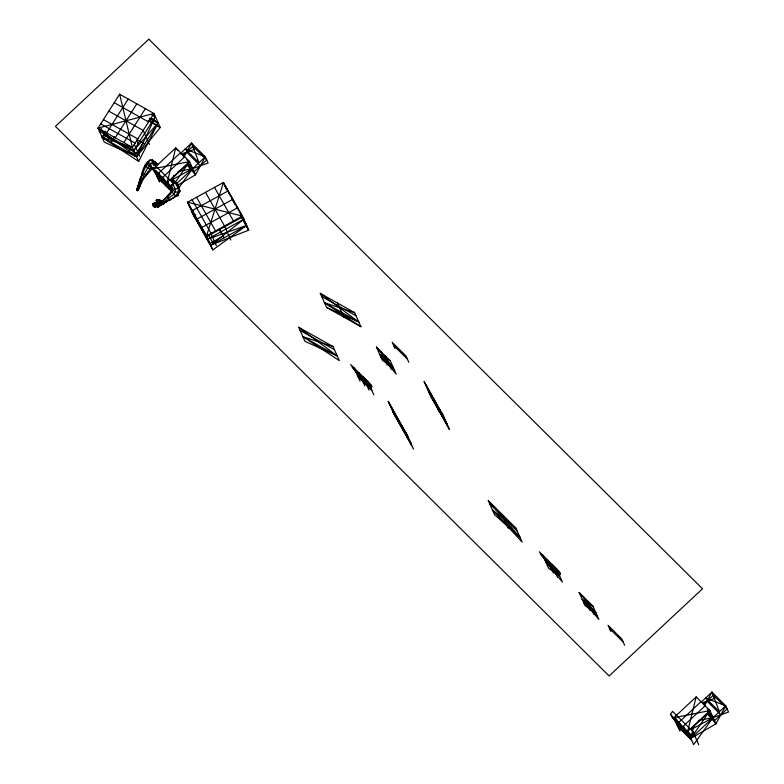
<?xml version="1.0" encoding="UTF-8"?>
<svg xmlns="http://www.w3.org/2000/svg" width="784" height="784" viewBox="0 0 784 784"><rect width="100%" height="100%" fill="white"/><g stroke="black" fill="none" stroke-linecap="round" stroke-linejoin="round"><path stroke-width="1.18" d="M153.546 161.416L152.302 159.848L154.262 162.063L152.919 164.052L156.477 163.356L149.999 160.044C143.384 168.462 140.552 179.164 137.425 189.326L138.111 190.179L137.631 189.522C142.12 180.065 140.209 166.62 149.999 160.044L152.302 159.848L157.858 164.179L156.114 166.659M156.251 200.126L156.986 200.988L156.251 200.126C158.721 202.184 164.679 204.252 167.198 201.194L157.79 207.221L157.104 206.466L158.241 205.134M145.579 175.704C145.02 173.431 134.632 198.47 139.591 186.357L138.817 185.779L140.15 180.095L139.513 183.936L140.297 184.603L144.295 174.087L147.588 168.021L148.813 166.473L151.596 165.943M139.062 187.004L139.826 185.083L138.895 188.601L139.826 185.083L142.286 180.8C138.974 177.282 141.306 181.094 139.709 183.427C141.404 185.857 138.141 183.074 139.964 181.79L141.336 181.868L137.739 190.777L136.896 189.689L140.032 179.144L142.453 174.166M139.591 186.357L140.169 185.318L138.895 188.601M163.552 203.644L162.308 203.37L164.081 202.889L163.552 203.644L162.651 202.429L159.652 201.341L159.475 199.871L156.339 200.528L156.633 199.822L162.455 200.841L164.307 203.115L158.652 205.183L156.996 203.487L153.076 205.996L154.046 206.702L157.839 204.653L164.032 202.968L177.174 195.912L180.016 191.198L178.487 185.837L174.959 182.603L172.176 181.888L173.489 179.703L174.077 180.83L172.833 183.819L175.332 189.434L175.234 191.776L173.744 194.422L161.965 202.948L153.409 204.928L152.988 204.016L159.652 201.341L163.16 201.88L163.827 202.635C161.073 203.125 149.587 210.886 157.584 204.203C172.803 200.969 158.819 204.31 155.457 207.231L154.909 206.623L158.309 204.634M147.402 161.827L147.176 163.925L148.813 166.473L152.625 168.09L149.685 166.081L148.49 162.788L151.812 163.738M138.2 189.944L140.022 185.828L138.876 185.759L140.15 180.095L140.032 182.456L140.424 181.496M140.081 180.349C140.542 176.87 138.915 183.27 140.081 180.349L139.728 180.957L140.032 179.144L137.631 189.522L138.915 186.778M140.15 180.095L138.209 187.788M139.346 184.152C142.453 171.52 133.672 199.744 138.856 187.141M139.258 184.309L139.748 181.055M139.346 183.76L139.836 181.486M171.549 181.682L172.47 177.547M691.968 730.668L692.889 726.533M141.336 181.868L140.297 184.603L140.532 183.054L138.846 185.416L137.631 189.522L137.18 188.728L140.542 179.526L140.209 180.173L140.032 179.144L140.542 179.526M158.633 172.754L156.584 175.743L170.383 189.444L171.196 186.141M172.274 181.751L173.872 175.283M679.052 721.75L676.994 724.73L690.802 738.43L715.9 723.848L709.971 710.578L696.163 696.878L687.637 731.384L688.705 733.755M700.886 702.425L711.95 692.096L725.749 705.796L690.802 738.43L693.781 726.347M369.019 390.079L363.09 376.82L371.312 384.983L371.861 386.835L370.019 386.296L356.21 372.596L350.722 364.55L367.921 381.622L368.97 383.954M557.62 577.289L551.691 564.029L559.913 572.193L560.472 574.045L558.62 573.506L544.811 559.805L539.323 551.76L556.522 568.831L557.571 571.164M177.458 183.681L180.016 191.198L178.154 192.354L175.234 191.776L172.578 190.051L171.137 186.465L172.519 188.748L175.332 189.434L177.978 187.817L174.077 180.83L177.458 183.681L178.487 185.837L178.154 192.354C173.205 201.008 162.004 202.066 153.987 206.653L153.448 205.859L157.172 203.722L162.651 202.429L158.417 201.978C157.692 203.144 152.223 205.878 152.792 203.703L158.721 201.027M137.327 188.964L138.023 189.787L139.63 185.916M137.759 189.316L138.876 185.759M156.633 199.822L156.535 200.851L159.25 201.537L159.779 200.714L163.16 201.88L164.032 202.968L163.101 202.899L162.455 200.841L159.603 200.077L156.339 200.528M241.472 216.021L246.617 225.469L212.836 249.89L206.564 235.847L223.469 182.456L242.432 216.11L248.714 230.153L210.749 245.206L193.873 216.237L187.592 202.194L223.469 182.456L226.723 189.738M138.503 188.336L139.209 185.181M172.431 182.848L173.489 179.703L174.901 182.995L173.019 183.593M137.082 189.777L137.347 190.512L138.543 186.69M138.376 188.621L139.542 185.602L138.709 185.387L139.297 186.131M137.739 190.777L139.601 186.259L138.846 185.416M139.513 183.936L140.179 183.613L140.365 184.358M152.968 167.786L141.933 180.467L139.905 184.338L140.532 183.054M139.581 185.524L138.552 188.18L139.072 188.229L138.278 187.944M140.806 182.368L141.081 181.692L139.905 184.338L140.179 183.613M156.829 200.145L156.535 200.851L159.603 200.077M156.8 201.096L159.779 200.714M137.18 188.728L138.19 189.424L139.621 186.024L138.151 189.581L137.396 188.738M138.19 189.424L139.621 186.024M138.944 188.444L140.14 185.602L139.709 185.308M137.082 189.865L138.386 186.798M151.312 118.129L158.162 122.833L138.67 161.435L102.214 137.474L105.183 131.134M161.984 176.782L159.368 181.986L153.576 169.03L150.048 165.355L152.106 162.386L173.774 183.897L170.638 185.788L153.399 168.756L154.487 171.059M680.835 728.895L679.787 730.972L673.995 718.017L670.467 714.342L672.525 711.372L694.193 732.883L691.057 734.784L673.877 717.732L709.971 710.578L690.802 738.43M138.111 190.179L137.425 189.326M183.868 157.143L191.531 143.109L205.33 156.81L208.123 163.052L192.688 168.609L177.88 171.539M180.467 153.439L191.531 143.109L199.009 162.709L185.21 149.009L205.33 156.81L195.481 174.852L177.703 185.191M704.287 706.129L711.95 692.096L714.734 698.338L702.611 702.709M725.749 705.796L715.9 723.848L707.599 713.871L713.107 717.605L728.542 712.039L725.749 705.796L705.629 698.005L719.428 711.705L711.95 692.096M140.209 180.173L140.15 179.232M158.848 201.233L158.26 201.743M149.754 118.119L158.162 122.833L136.573 156.751L98.029 128.115L119.609 94.198L153.978 113.474L160.25 127.518L136.573 156.751L104.311 142.159L98.029 128.115L153.978 113.474L132.388 147.392L138.67 161.435M149.558 118.943L158.162 122.833L133.78 150.508L99.421 131.232L100.695 129.242M152.341 114.895L155.369 116.591L136.573 156.751L102.214 137.474L105.771 131.879M106.614 132.937L128.204 99.019M103.929 138.435L106.634 134.201M110.985 142.394L114.552 136.798M115.209 137.749L136.788 103.831M123.794 142.57L145.383 108.653M128.174 152.037L131.732 146.441M133.78 150.508L155.369 116.591L151.988 115.199M134.858 155.791L142.953 143.07M159.093 200.449L159.475 199.871M146.882 173.734L148.186 171.823M152.988 204.016L153.409 204.928L152.988 204.016L162.651 202.429M172.47 188.229L170.383 189.444L171.755 187.454M175.175 182.476L189.552 161.592L175.743 147.892L153.399 168.756L158.27 173.519L162.239 182.309M142.218 172.941L146 174.822L149.969 169.138L152.998 167.404M178.056 188.915L192.688 168.609L187.503 162.268M707.923 711.255L713.107 717.605L693.595 744.673L687.637 731.384L709.971 710.578L707.168 708.824M164.307 203.115L157.388 207.074L159.025 204.82M99.421 131.232L101.704 128.635M170.148 199.224L170.177 200.204L169.354 199.94L167.286 195.951L171.823 190.835L171.716 188.199M137.543 189.463L137.994 189.63M168.56 195.637L170.089 194.04M682.658 731.305L678.689 722.505L673.819 717.752L696.163 696.878M162.651 203.791L161.965 202.948L162.651 203.791L159.368 205.192L157.849 206.986L159.956 205.065L154.967 207.025L158.858 204.771M158.27 173.519L180.575 152.684L181.31 154.321M159.152 173.342L156.584 175.743L160.024 175.057M182.652 155.82L192.923 146.226L206.721 159.926L194.089 171.735L187.18 164.885L192.688 168.609L171.48 180.124M184.72 156.8L162.406 177.625L166.365 186.455M161.406 180.536L164.013 178.105M166.414 183.838L168.158 182.221M173.362 177.36L187.856 163.817L192.688 168.609M170.383 189.444L172.166 187.778M176.625 183.613L205.33 156.81M367.921 381.622L373.85 394.881M556.522 568.831L562.451 582.091L545.86 562.148L559.668 575.848L548.653 568.39L542.724 555.131L543.773 557.463M678.689 722.505L700.994 701.68M679.571 722.329L676.994 724.73L680.443 724.053M703.865 704.071L713.342 695.222L727.14 708.922L714.498 720.721L707.599 713.871M705.139 705.786L682.825 726.611L686.774 735.451M681.825 729.522L684.432 727.101M686.833 732.824L688.568 731.207M692.047 727.964L708.275 712.803L707.54 711.166M157.653 206.672L159.779 204.791C156.094 206.78 157.378 208.387 159.956 205.065M193.873 216.237L195.755 214.875M156.173 206.182L157.849 205.065M172.833 183.819L174.959 182.603M153.733 206.3L157.486 204.212L157.839 204.653L153.733 206.3C154.428 207.309 152.331 204.163 154.046 206.702M192.335 210.602L228.213 190.875M193.579 210.563L191.786 211.553L212.836 249.89M197.078 219.02L232.956 199.283L234.347 202.399L224.861 185.573L230.594 196.078M201.821 227.429L237.689 207.701M234.935 203.458L243.834 219.236L210.749 245.206L191.786 211.553L206.564 235.847L242.432 216.11L187.592 202.194L210.749 245.206L246.617 225.469L241.982 217.237L206.104 236.974M188.993 205.31L207.956 238.963L243.834 219.236L241.962 216.07M209.798 243.52L223.254 236.121M691.9 729.11L713.107 717.605L708.275 712.803M155.457 207.231L154.762 206.388L157.702 204.967M140.571 183.887L139.709 183.427M154.105 165.395L157.858 164.179L155.291 165.13L154.262 162.063M153.203 162.288L155.105 161.494L156.212 164.434L154.889 165.012L153.88 162.317M156.78 203.164L156.428 202.586L152.488 204.144M181.094 154.115L194.324 149.352L191.531 143.109M207.956 238.963L246.617 225.469L241.198 216.159M157.486 204.212L157.025 203.487L152.684 204.457L153.419 204.849L157.133 203.713L157.76 204.595M153.439 168.717L189.552 161.592L195.481 174.852L187.18 164.885M698.299 720.525L713.107 717.605M151.292 169.138L147.588 168.021L145.03 165.316M177.174 195.912L175.851 195.912L173.744 194.422L171.823 190.835M154.762 206.702L155.477 206.986M157.006 200.596L156.447 200.439L159.515 201.125M153.076 205.996L153.693 206.114M127.988 151.929L135.181 153.635M159.368 205.192L160.024 205.359M170.638 185.788L171.186 187.641L169.334 187.102L155.536 173.401L150.048 165.355M691.057 734.784L691.606 736.627L689.753 736.088L675.955 722.387L670.467 714.342M102.214 137.474L132.388 147.392L119.609 94.198M360.934 326.712L324.478 302.751L354.652 312.669L360.934 326.712L326.575 307.436L320.293 293.392L354.652 312.669M302.889 336.669L333.063 346.587L339.345 360.63L302.889 336.669L337.257 355.946L298.704 327.31L304.986 341.354L337.257 355.946M157.3 206.78L157.849 206.986M326.575 307.436L358.837 322.028L320.293 293.392M148.127 120.707L160.25 127.518L149.117 120.197M114.219 102.675L148.578 121.951M108.819 111.152L143.178 130.428L149.46 144.472M103.419 119.629L137.788 138.915M137.22 139.856L144.668 144.031M100.724 123.872L135.083 143.149M98.029 128.115L132.388 147.392M103.831 134.926L138.19 154.213M321.685 296.509L356.044 315.795M324.478 302.751L358.837 322.028M298.704 327.31L333.063 346.587M300.105 330.427L334.464 349.713M186.749 159.838L189.552 161.592L167.198 182.456L168.286 184.759M379.564 354.113L390.226 360.787L396.155 374.046L379.564 354.113L393.372 367.814L382.357 360.346L376.428 347.087L390.226 360.787M582.267 599.476L592.929 606.15L598.858 619.419L582.267 599.476L596.065 613.176L585.06 605.718L579.131 592.459L592.929 606.15M154.762 206.388L155.33 206.751M141.061 182.545L139.964 181.79L140.61 179.497L142.012 180.545M139.434 183.554L140.434 184.24M138.631 185.357L139.738 186.092M136.896 189.689L137.915 190.326M177.321 185.024L178.487 185.837M492.46 510.002L515.872 528.044L522.154 542.087L492.46 510.002L520.057 537.403L488.265 500.643L494.547 514.686L520.057 537.403M146 174.822L146.441 175.253L146.236 174.685M167.286 195.951L167.796 196.441L162.455 200.841L172.068 192.325L172.519 188.748L171.5 184.475M393.607 345.43L407.406 359.131M186.602 152.135L200.41 165.836M380.965 357.23L394.764 370.93M707.021 701.121L720.819 714.822M488.265 500.643L515.872 528.044M151.586 168.188L171.186 187.641M352.271 367.382L371.861 386.835M489.667 503.759L517.273 531.16M540.872 554.592L560.472 574.045M357.259 374.938L371.057 388.639M157.388 177.547L171.186 191.247L167.198 182.456L175.743 147.892L177.968 150.616M358.072 376.751L371.871 390.452M583.659 602.592L597.467 616.293M609.433 628.386L623.231 642.086M672.006 717.174L691.606 736.627M677.807 726.543L691.606 740.243M579.131 592.459L596.065 613.176M376.428 347.087L393.372 367.814M153.409 204.928L152.792 203.703L153.419 204.849M157.662 204.35L158.652 205.183M206.006 236.788L209.348 242.089M156.428 202.586L156.996 203.487M156.486 200.175L156.986 200.988M153.468 205.829L153.987 206.653M449.399 429.348L428.338 391.01L443.117 415.304L449.399 429.348L430.426 395.695L424.144 381.651L443.117 415.304M392.461 410.747L407.239 435.042L413.521 449.085L392.461 410.747L411.424 444.401L388.276 401.388L394.558 415.432L411.424 444.401M233.26 201.312L235.122 204.467M239.473 211.847L240.717 213.963M430.426 395.695L447.301 424.673L424.144 381.651M425.545 384.777L444.508 418.431M428.338 391.01L447.301 424.673M388.276 401.388L407.239 435.042M389.668 404.505L408.631 438.158M241.011 216.482L248.714 230.153L241.109 216.306M214.502 187.386L233.465 221.049M205.535 192.325L224.498 225.978L230.78 240.022M224.204 237.807L219.559 229.575L221.656 234.249M196.559 197.254L215.531 230.908M192.08 199.724L211.043 233.377M208.799 235.494L213.434 243.726M187.592 202.194L206.564 235.847M231.731 198.176L235.171 204.477M236.317 206.574L237.464 208.671M673.819 717.752L674.906 720.055M355.162 370.254L354.123 367.921L360.052 381.181M692.84 731.541L698.769 744.8M676.347 718.85L678.817 724.377M624.632 645.212L621.839 638.97L608.041 625.269L610.834 631.512M588.098 601.357L594.027 614.617M583.953 597.251L589.891 610.511M547.555 559.923L553.484 573.182M502.074 514.343L508.355 528.387M433.63 398.478L439.912 412.521M408.797 362.247L406.014 356.005L392.206 342.304L394.999 348.547M385.395 355.995L391.334 369.254M381.259 351.889L387.188 365.148M337.473 303.036L343.755 317.069M358.945 372.714L364.883 385.973M210.563 232.74L216.374 245.735M177.36 193.599L178.35 195.814M152.958 163.229L153.948 165.444M156.418 170.971L158.887 176.498M136.681 140.258L138.356 144.001M134.299 144.266L139.65 156.232M105.703 132.114L108.721 138.876M148.852 39.2L55.458 126.4L609.119 675.975L702.513 588.774L148.852 39.2"/></g></svg>
